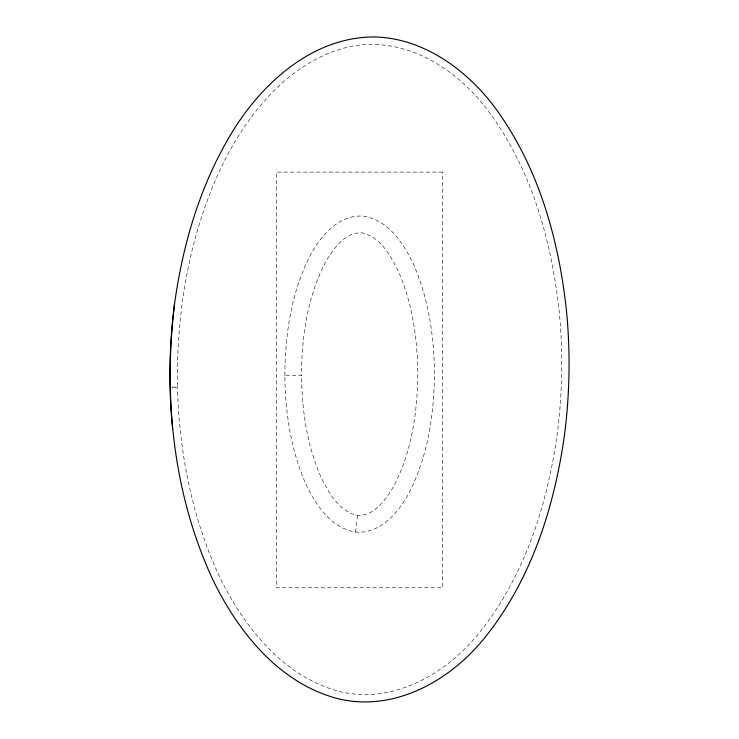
<?xml version="1.0" encoding="UTF-8"?>
<svg xmlns="http://www.w3.org/2000/svg" width="739" height="739" viewBox="0 0 739 739"><rect width="100%" height="100%" fill="white"/><g stroke="black" fill="none" stroke-linecap="round" stroke-linejoin="round"><path stroke-width="0.55" stroke-dasharray="3.69 2.77" d="M284.838 375.541C285.134 333.612 291.462 290.538 311.442 253.154C322.075 234.281 339.912 214.134 363.68 216.176C388.612 220.213 403.762 243.685 413.729 264.821C428.518 298.713 434.005 335.94 434.467 372.705C434.162 414.644 427.835 457.718 407.854 495.093C397.222 513.974 379.393 534.121 355.616 532.071C330.693 528.034 315.535 504.571 305.567 483.435C290.778 449.543 285.3 412.316 284.838 375.541L301.466 375.477C301.789 336.421 307.406 296.219 325.945 261.347C333.779 248.48 344.817 232.157 361.805 232.84C380.613 236.794 390.672 255.971 398.57 271.703C412.399 303.461 417.378 338.351 417.831 372.779C417.507 411.835 411.891 452.028 393.351 486.909C385.518 499.767 374.479 516.099 357.491 515.406C338.684 511.462 328.624 492.285 320.726 476.553C306.897 444.795 301.918 409.905 301.466 375.477M355.616 532.071L357.491 515.406M172.169 387.264L177.397 387.144C176.27 308.69 190.2 229.044 225.561 158.515C251.999 108.217 292.967 59.083 350.979 46.409C403.383 36.082 453.857 66.759 485.19 106.859C530.306 165.25 551.266 238.485 559.137 310.934A543.581 543.581 0 0 1 557.234 433.885C547.137 506.058 523.923 578.619 477.034 635.577C444.481 674.698 393.083 703.805 341.021 691.87C283.434 677.414 243.999 627.032 219.132 575.94C191.697 516.931 179.328 451.935 177.397 387.144L172.178 387.07M442.624 172.113L276.368 172.113L276.368 587.764L442.624 587.764L442.624 172.113"/><path stroke-width="1.11" d="M174.506 304.163C163.282 396.917 173.129 493.707 212.518 579.108C238.3 632.233 279.619 684.138 339.404 699.039C394.081 711.592 448.351 681.561 482.604 640.344C530.417 582.304 554.222 508.404 564.494 434.837A550.934 550.934 0 0 0 566.416 310.204C558.425 236.351 536.911 161.758 490.908 102.268C462.42 66.806 421.461 38.151 374.627 36.95C316.024 36.756 267.398 78.371 236.674 124.974C202.052 178.764 183.207 241.163 174.506 304.163A550.934 550.934 0 0 0 172.584 428.796"/></g></svg>
